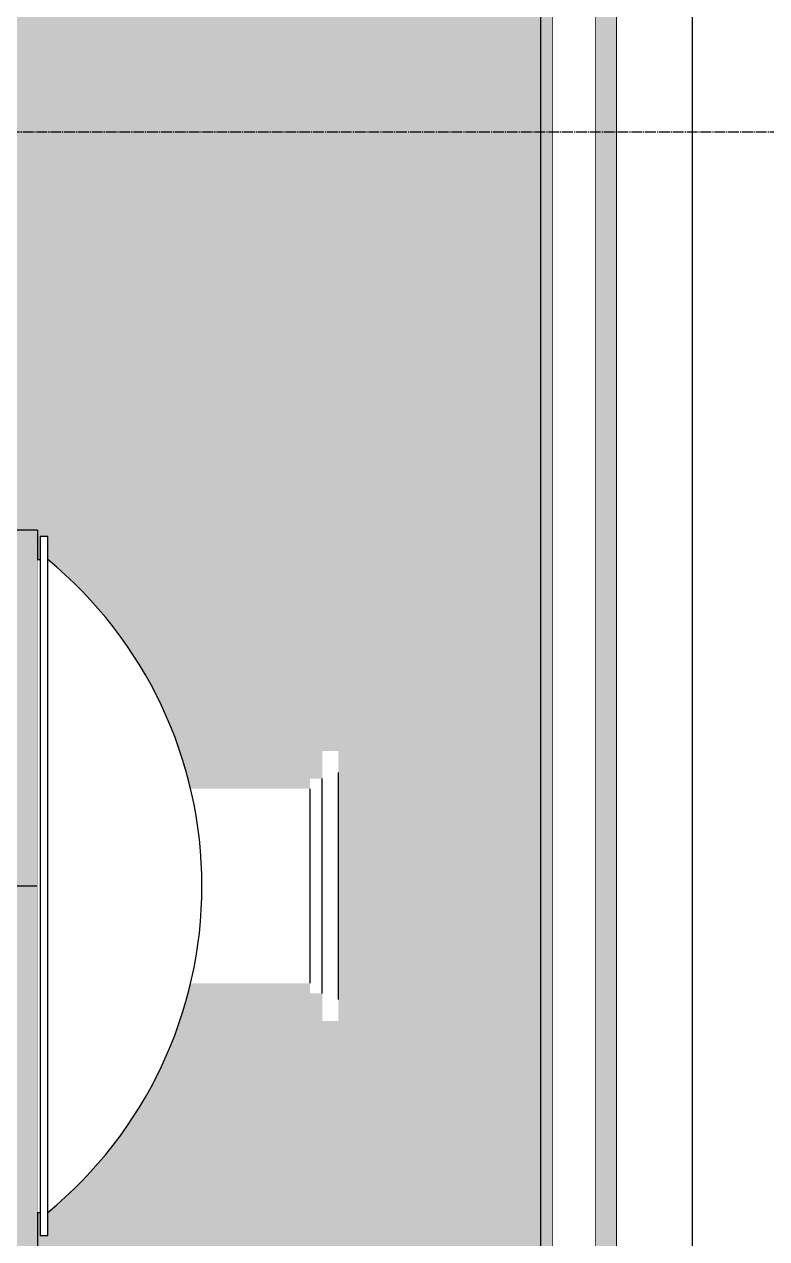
# Model space of a CAD drawing. Header units: millimetres. Extents: x -18489 to 17339, y -1599 to 10961.
# Drawn here: x -16527.3 to -16352.9, y 1562.6 to 1847.8 of the extents above; entities that cross this region are included whole.
import ezdxf

# ---------------------------------------------------------------- set-up
doc = ezdxf.new("R2010")
doc.units = ezdxf.units.MM
doc.linetypes.add('188K-SM-07-F10-MECH-CHW PIPE-Y2257103$0$XKA01LR1-HVAC-PIPE-冷卻水-Y2225103 Shawn$0$CENTER', pattern=[2, 1.25, -0.25, 0.25, -0.25])
doc.linetypes.add('X-CUB3-L10$0$COL-CEN-LIN', pattern=[3.25, 2.5, -0.25, 0.25, -0.25])
for name, color, linetype in [('188K-SM-03-F10-MECH-EQ-Y2257103$0$0 Xref', 8, 'Continuous'), ('188K-SM-03-F10-MECH-EQ-Y2257103$0$M-EQU-FOUNDATION', 8, 'Continuous'), ('188K-SM-03-F10-MECH-EQ-Y2257103$0$Micron CUP L10 HVAC EQU$0$M-MECH-EQU', 136, 'Continuous'), ('188K-SM-03-F10-MECH-EQ-Y2257103$0$Micron CUP L10 HVAC EQU$0$M-PHASE1 AREA', 252, 'Continuous'), ('188K-SM-07-F10-MECH-CHW PIPE-Y2257103$0$M-P-EXISTING PIPE', 8, 'Continuous'), ('X-CUB3-L10$0$CCL', 8, 'X-CUB3-L10$0$COL-CEN-LIN')]:
    doc.layers.add(name, color=color, linetype=linetype)
doc.layers.add('188K-SM-07-F10-MECH-CHW PIPE-Y2257103$0$XKA01LR1-HVAC-PIPE-冷卻水-Y2225103 Shawn$0$M-PIPE-CEN', color=8, linetype='188K-SM-07-F10-MECH-CHW PIPE-Y2257103$0$XKA01LR1-HVAC-PIPE-冷卻水-Y2225103 Shawn$0$CENTER', lineweight=9)
pattern_1 = [(50, (4473.52, 709.2), (54.6554, -4.78173), [5.715, -62.865]), (355, (4473.52, 709.2), (-10.57303, 57.31705), [4.572, -50.29218]), (100.45144, (4478.076, 708.8), (44.08237, 52.53533), [4.857, -53.42707]), (46.1842, (4473.52, 724.44), (81.32371, -12.6127), [8.5725, -94.2975]), (96.63556, (4480.3, 723.39), (71.22124, 74.22784), [7.2855, -80.14068]), (351.18415, (4473.52, 724.44), (71.22124, 74.22784), [6.858, -75.43792]), (21, (4481.14, 720.63), (45.48432, -30.67956), [5.715, -62.865]), (326, (4481.14, 720.63), (18.54061, 55.25639), [4.572, -50.292]), (71.45144, (4484.93, 718.07), (64.02493, 24.57683), [4.857, -53.42698]), (37.5, (4473.521, 709.2), (0.926581, 25.366512), [0, -49.6824, 0, -51.054, 0, -50.4825]), (7.5, (4473.52, 709.2), (20.0459, 30.054172), [0, -29.1084, 0, -48.5394, 0, -19.2405]), (327.5, (4456.529, 709.2), (40.677179, -1.718623), [0, -19.05, 0, -59.436, 0, -78.867]), (317.5, (4448.91, 709.2), (44.438754, 7.62795), [0, -24.765, 0, -39.4716, 0, -56.007])]

# ---------------------------------------------------------------- blocks, each defined once
blk = doc.blocks.new('188K-SM-03-F10-MECH-EQ-Y2257103$0$Micron CUP L10 HVAC EQU$0$A$C0c53ceb0')
at = {"layer": '188K-SM-03-F10-MECH-EQ-Y2257103$0$Micron CUP L10 HVAC EQU$0$M-PHASE1 AREA'}
for p, q in [((-3810.45936, 8115.48251), (-3911.15329, 8115.48251)), ((-3810.45936, 8115.48251), (-3810.45936, 4997.76684)), ((-3683.5878, 7279.86279), (-8809.19869, 7279.86279))]:
    blk.add_line(p, q, dxfattribs=at)
blk.add_wipeout([(-3101.83156, 7013.51485), (-3103.41745, 7013.51485), (-3103.41745, 6962.76623), (-3141.47892, 6962.76623), (-3141.47892, 7027.7879), (-3170.02502, 7027.7879), (-3170.02502, 7051.57632), (-3804.11637, 7051.57632), (-3804.11637, 7508.31392), (-3170.02502, 7508.31392), (-3170.02502, 7532.10234), (-3141.47892, 7532.10234), (-3141.47892, 7597.12401), (-3103.41745, 7597.12401), (-3103.41745, 7546.37539), (-3101.83156, 7546.37539)]).dxf.layer = '188K-SM-03-F10-MECH-EQ-Y2257103$0$Micron CUP L10 HVAC EQU$0$M-PHASE1 AREA'
for p, q in [((-3141.47892, 7027.7879), (-3141.47892, 7532.10234)), ((-3103.41745, 7013.51485), (-3103.41745, 7546.37539)), ((-3170.02502, 7051.57632), (-3170.02502, 7508.31392))]:
    blk.add_line(p, q, dxfattribs=at)
blk.add_wipeout([(-3101.83156, 7013.51485), (-3103.41745, 7013.51485), (-3103.41745, 6962.76623), (-3141.47892, 6962.76623), (-3141.47892, 7027.7879), (-3170.02502, 7027.7879), (-3170.02502, 7051.57632), (-3804.11637, 7051.57632), (-3804.11637, 7508.31392), (-3170.02502, 7508.31392), (-3170.02502, 7532.10234), (-3141.47892, 7532.10234), (-3141.47892, 7597.12401), (-3103.41745, 7597.12401), (-3103.41745, 7546.37539), (-3101.83156, 7546.37539)]).dxf.layer = '188K-SM-03-F10-MECH-EQ-Y2257103$0$Micron CUP L10 HVAC EQU$0$M-PHASE1 AREA'
for p, q in [((-3141.47892, 7027.7879), (-3141.47892, 7532.10234)), ((-3103.41745, 7013.51485), (-3103.41745, 7546.37539)), ((-3170.02502, 7051.57632), (-3170.02502, 7508.31392))]:
    blk.add_line(p, q, dxfattribs=at)
blk.add_wipeout([(-3786.12598, 6513.55211), (-3772.84652, 6524.66173), (-3759.76296, 6536.00142), (-3746.8793, 6547.56773), (-3734.19946, 6559.35712), (-3721.72731, 6571.36601), (-3709.46664, 6583.59074), (-3697.42119, 6596.02759), (-3685.59463, 6608.67277), (-3673.99056, 6621.52242), (-3662.61251, 6634.57263), (-3651.46395, 6647.81943), (-3640.54828, 6661.25878), (-3629.86882, 6674.88659), (-3619.42882, 6688.69871), (-3609.23147, 6702.69093), (-3599.27987, 6716.85898), (-3589.57706, 6731.19855), (-3580.12598, 6745.70528), (-3570.92952, 6760.37474), (-3561.99047, 6775.20247), (-3553.31157, 6790.18395), (-3544.89545, 6805.31462), (-3536.74468, 6820.58986), (-3528.86174, 6836.00502), (-3521.24903, 6851.55542), (-3513.90888, 6867.2363), (-3506.84351, 6883.0429), (-3500.05508, 6898.9704), (-3493.54566, 6915.01395), (-3487.31723, 6931.16866), (-3481.37168, 6947.42962), (-3475.71083, 6963.79186), (-3470.33641, 6980.2504), (-3465.25005, 6996.80023), (-3460.45329, 7013.43631), (-3455.94761, 7030.15357), (-3451.73436, 7046.94692), (-3447.81485, 7063.81125), (-3444.19025, 7080.74141), (-3440.86168, 7097.73225), (-3437.83014, 7114.7786), (-3435.09657, 7131.87525), (-3432.66179, 7149.01701), (-3430.52655, 7166.19865), (-3428.69149, 7183.41494), (-3427.15718, 7200.66063), (-3425.92408, 7217.93048), (-3424.99257, 7235.21921), (-3424.36294, 7252.52157), (-3424.03536, 7269.83228), (-3424.00995, 7287.14608), (-3424.28671, 7304.45768), (-3424.86555, 7321.76181), (-3425.74631, 7339.0532), (-3426.92871, 7356.32659), (-3428.41239, 7373.57671), (-3430.1969, 7390.79832), (-3432.2817, 7407.98615), (-3434.66615, 7425.13498), (-3437.34953, 7442.23959), (-3440.33101, 7459.29476), (-3443.60969, 7476.2953), (-3447.18458, 7493.23603), (-3451.05457, 7510.11178), (-3455.2185, 7526.91743), (-3459.67509, 7543.64785), (-3464.423, 7560.29794), (-3469.46076, 7576.86263), (-3474.78685, 7593.33688), (-3480.39964, 7609.71566), (-3486.29742, 7625.99399), (-3492.47841, 7642.16692), (-3498.94071, 7658.22951), (-3505.68235, 7674.17687), (-3512.70129, 7690.00414), (-3519.99539, 7705.7065), (-3527.56242, 7721.27918), (-3535.40007, 7736.71742), (-3543.50597, 7752.01652), (-3551.87763, 7767.17182), (-3560.51252, 7782.17871), (-3569.408, 7797.03262), (-3578.56137, 7811.72901), (-3587.96982, 7826.26342), (-3597.6305, 7840.63141), (-3607.54047, 7854.82862), (-3617.6967, 7868.85071), (-3628.09611, 7882.69341), (-3638.73552, 7896.35251), (-3649.61169, 7909.82384), (-3660.72132, 7923.10331), (-3672.06101, 7936.18687), (-3683.62732, 7949.07053), (-3695.41671, 7961.75036), (-3707.4256, 7974.22252), (-3719.65033, 7986.48319), (-3732.08718, 7998.52864), (-3744.73235, 8010.3552), (-3757.58201, 8021.95927), (-3770.63222, 8033.33732), (-3783.87902, 8044.48588), (-3786.12598, 8046.33813), (-3786.12598, 8100.62647), (-3804.11637, 8100.62647), (-3804.11637, 8046.33813), (-3810.45995, 8046.33813), (-3810.45995, 6513.55211), (-3804.11637, 6513.55211), (-3804.11637, 6459.26377), (-3786.12598, 6459.26377)]).dxf.layer = '188K-SM-03-F10-MECH-EQ-Y2257103$0$Micron CUP L10 HVAC EQU$0$M-PHASE1 AREA'
for p, q in [((-3786.12598, 8100.62647), (-3804.11637, 8100.62647)), ((-3804.11637, 8100.62647), (-3804.11637, 6459.26377)), ((-3786.12598, 6459.26377), (-3786.12598, 8100.62647)), ((-3810.45995, 8046.33813), (-3804.11637, 8046.33813)), ((-3810.45995, 6513.55211), (-3804.11637, 6513.55211)), ((-3804.11637, 6459.26377), (-3786.12598, 6459.26377))]:
    blk.add_line(p, q, dxfattribs=at)
blk.add_arc((-4416.00471, 7279.94512), 992.02089, 309.41590656, 50.58409344, dxfattribs=at)
blk = doc.blocks.new('188K-SM-03-F10-MECH-EQ-Y2257103$0$Micron CUP L10 HVAC EQU')
at = {"layer": '188K-SM-03-F10-MECH-EQ-Y2257103$0$Micron CUP L10 HVAC EQU$0$M-MECH-EQU'}
blk.add_blockref('188K-SM-03-F10-MECH-EQ-Y2257103$0$Micron CUP L10 HVAC EQU$0$A$C0c53ceb0', (-206166.7, 2082.2), dxfattribs=at)
blk = doc.blocks.new('188K-SM-03-F10-MECH-EQ-Y2257103')
at = {"layer": '188K-SM-03-F10-MECH-EQ-Y2257103$0$M-EQU-FOUNDATION'}
h = blk.add_hatch(dxfattribs=at)
h.set_pattern_fill('AR-CONC', color=256, scale=0.3)
h.set_pattern_definition(pattern_1)
h.paths.add_polyline_path([(-17043.15, 4192.46), (-16393.15, 4192.46), (-16393.15, 1372.46), (-17043.15, 1372.46)], flags=16)
h.paths.add_polyline_path([(-17048.15, 4197.46), (-16388.15, 4197.46), (-16388.15, 1367.46), (-17048.15, 1367.46)])
h = blk.add_hatch(dxfattribs=at)
h.set_pattern_fill('AR-CONC', color=256, scale=0.3)
h.set_pattern_definition(pattern_1)
h.paths.add_polyline_path([(-17033.15, 4182.46), (-16403.15, 4182.46), (-16403.15, 1382.46), (-17033.15, 1382.46)])
at = {"layer": '188K-SM-03-F10-MECH-EQ-Y2257103$0$M-EQU-FOUNDATION', "const_width": 0.2}
for points in [[(-17048.15, 4197.46), (-16388.15, 4197.46), (-16388.15, 1367.46), (-17048.15, 1367.46)], [(-17043.15, 4192.46), (-16393.15, 4192.46), (-16393.15, 1372.46), (-17043.15, 1372.46)], [(-17033.15, 4182.46), (-16403.15, 4182.46), (-16403.15, 1382.46), (-17033.15, 1382.46)]]:
    blk.add_lwpolyline(points, close=True, dxfattribs=at)
at = {"layer": '188K-SM-03-F10-MECH-EQ-Y2257103$0$0 Xref', "xscale": 0.1, "yscale": 0.1, "zscale": 0.1}
blk.add_blockref('188K-SM-03-F10-MECH-EQ-Y2257103$0$Micron CUP L10 HVAC EQU', (4473.52, 709.2), dxfattribs=at)
blk = doc.blocks.new('X-CUB3-L10$0$CUB3-10')
at = {"layer": 'X-CUB3-L10$0$CCL'}
blk.add_line((720, 2542.459), (-5160, 2542.459), dxfattribs=at)
blk = doc.blocks.new('X-CUB3-L10')
at = {"layer": 'X-CUB3-L10$0$CCL'}
blk.add_blockref('X-CUB3-L10$0$CUB3-10', (-12838.15, -720), dxfattribs=at)
blk = doc.blocks.new('188K-SM-07-F10-MECH-CHW PIPE-Y2257103')
at = {"layer": '188K-SM-07-F10-MECH-CHW PIPE-Y2257103$0$M-P-EXISTING PIPE'}
for p, q in [((-16405.95, 1437.46), (-16405.95, 4137.46)), ((-16370.35, 1437.46), (-16370.35, 4137.46))]:
    blk.add_line(p, q, dxfattribs=at)
at = {"layer": '188K-SM-07-F10-MECH-CHW PIPE-Y2257103$0$XKA01LR1-HVAC-PIPE-冷卻水-Y2225103 Shawn$0$M-PIPE-CEN', "linetype": '188K-SM-07-F10-MECH-CHW PIPE-Y2257103$0$XKA01LR1-HVAC-PIPE-冷卻水-Y2225103 Shawn$0$CENTER'}
blk.add_line((-16388.15, 1437.46), (-16388.15, 4137.46), dxfattribs=at)

msp = doc.modelspace()

# ---------------------------------------------------------------- block references
msp.add_blockref('188K-SM-03-F10-MECH-EQ-Y2257103', (0, 0))

# ---------------------------------------------------------------- next in the draw order: block references
for name in ['X-CUB3-L10', '188K-SM-07-F10-MECH-CHW PIPE-Y2257103']:
    msp.add_blockref(name, (0, 0))

doc.saveas('drawing.dxf')
